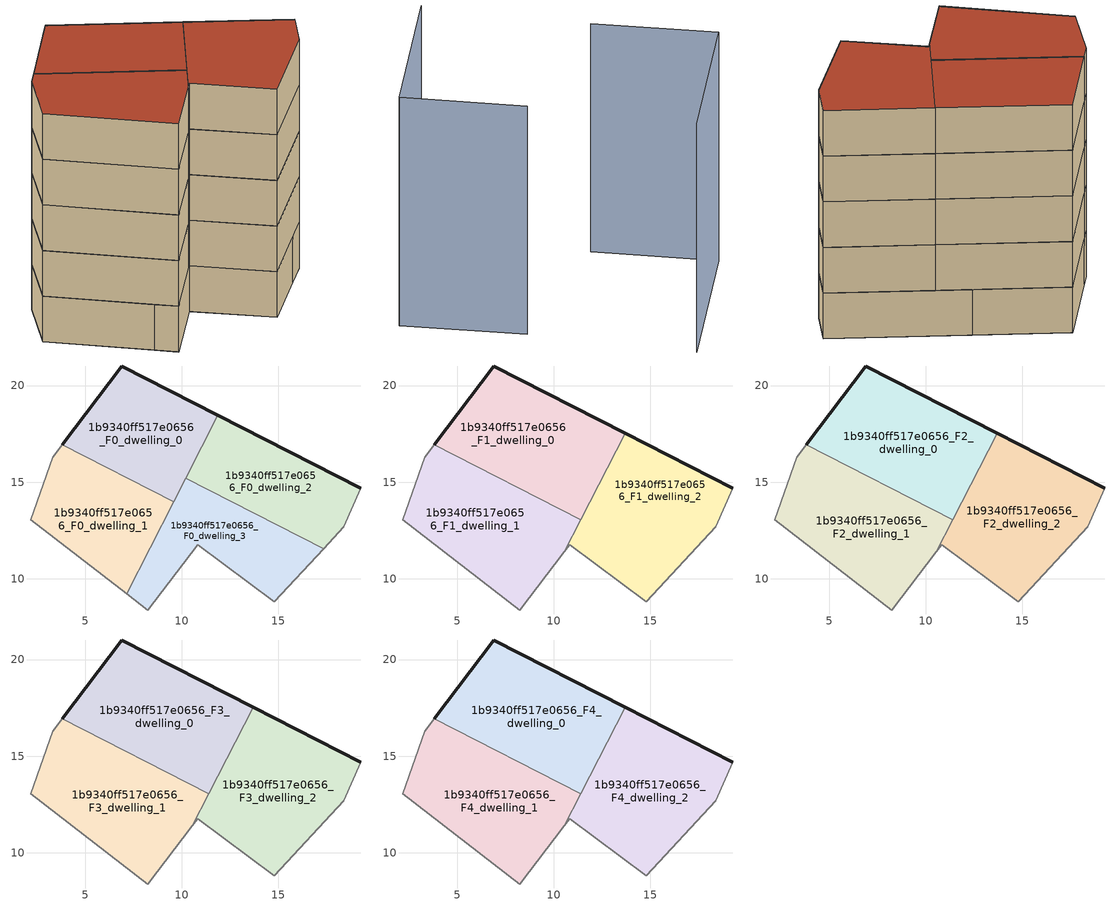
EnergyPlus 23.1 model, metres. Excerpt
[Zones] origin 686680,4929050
1b9340ff517e0656_F0_dwelling_0
 floor ground (EU_floor_Construction): 9.57,13.98 11.86,18.46 6.87,21.01 3.8,16.93 z0
 wall outside (EU_wall_Construction): 3.8,16.93 6.87,21.01 11.86,18.46 z0:3
 wall to 1b9340ff517e0656_F0_dwelling_1 (EU_wall_Construction): 9.57,13.98 3.8,16.93 z0:3
 wall to 1b9340ff517e0656_F0_dwelling_2 (EU_wall_Construction): 11.86,18.46 10.2,15.2 z0:3
 wall to 1b9340ff517e0656_F0_dwelling_3 (EU_wall_Construction): 10.2,15.2 9.57,13.98 z0:3
1b9340ff517e0656_F0_dwelling_1
 floor ground (EU_floor_Construction): 7.14,9.22 9.57,13.98 3.8,16.93 3.3,16.28 2.18,13.04 z0
 wall adiabatic (EU_wall_Construction): 9.57,13.98 7.14,9.22 2.18,13.04 3.3,16.28 3.8,16.93 z0:3
1b9340ff517e0656_F0_dwelling_2
 floor ground (EU_floor_Construction): 18.39,12.68 19.25,14.68 11.86,18.46 10.19,15.2 17.34,11.55 z0
 wall outside (EU_wall_Construction): 11.86,18.46 19.25,14.68 z0:3
 wall adiabatic (EU_wall_Construction): 19.25,14.68 18.39,12.68 17.34,11.55 z0:3
 wall to 1b9340ff517e0656_F0_dwelling_3 (EU_wall_Construction): 17.34,11.55 10.19,15.2 z0:3
1b9340ff517e0656_F0_dwelling_3
 floor ground (EU_floor_Construction): 14.77,8.8 17.34,11.55 10.19,15.2 7.14,9.22 8.23,8.38 10.82,11.75 z0
 wall adiabatic (EU_wall_Construction): 17.34,11.55 14.77,8.8 10.82,11.75 8.23,8.38 7.14,9.22 9.57,13.98 z0:3
1b9340ff517e0656_F1_dwelling_0
 floor to 1b9340ff517e0656_F0_dwelling_0 (EU_floor_Construction): 9.58,13.99 11.86,18.46 6.87,21.01 3.81,16.94 z3
 floor to 1b9340ff517e0656_F0_dwelling_2 (EU_floor_Construction): 12.02,14.27 13.69,17.53 11.86,18.46 10.2,15.2 z3
 floor to 1b9340ff517e0656_F0_dwelling_3 (EU_floor_Construction): 11.4,13.06 12.02,14.27 10.2,15.2 9.58,13.99 z3
 wall outside (EU_wall_Construction): 3.81,16.94 6.87,21.01 13.69,17.53 z3:6
 wall to 1b9340ff517e0656_F1_dwelling_1 (EU_wall_Construction): 11.4,13.06 3.81,16.94 z3:6
 wall to 1b9340ff517e0656_F1_dwelling_2 (EU_wall_Construction): 13.69,17.53 11.4,13.06 z3:6
1b9340ff517e0656_F1_dwelling_1
 floor to 1b9340ff517e0656_F0_dwelling_1 (EU_floor_Construction): 7.14,9.22 9.57,13.98 3.8,16.93 3.3,16.28 2.18,13.04 z3
 floor to 1b9340ff517e0656_F0_dwelling_0 (EU_floor_Construction): 9.57,13.98 9.58,13.99 3.81,16.94 3.8,16.93 z3
 floor to 1b9340ff517e0656_F0_dwelling_3 (EU_floor_Construction): 10.54,11.39 11.4,13.06 9.58,13.99 7.14,9.22 8.23,8.38 z3
 wall adiabatic (EU_wall_Construction): 10.54,11.39 8.23,8.38 2.18,13.04 3.3,16.28 3.81,16.94 z3:6
 wall to 1b9340ff517e0656_F1_dwelling_2 (EU_wall_Construction): 11.4,13.06 10.54,11.39 z3:6
1b9340ff517e0656_F1_dwelling_2
 floor to 1b9340ff517e0656_F0_dwelling_2 (EU_floor_Construction): 18.39,12.68 19.25,14.68 13.69,17.53 12.02,14.27 17.34,11.55 z3
 floor to 1b9340ff517e0656_F0_dwelling_3 (EU_floor_Construction): 14.77,8.8 17.34,11.55 12.02,14.27 10.54,11.39 10.82,11.75 z3
 wall outside (EU_wall_Construction): 13.69,17.53 19.25,14.68 z3:6
 wall adiabatic (EU_wall_Construction): 19.25,14.68 18.39,12.68 14.77,8.8 10.82,11.75 10.54,11.39 z3:6
1b9340ff517e0656_F2_dwelling_0
 floor to 1b9340ff517e0656_F1_dwelling_0 (EU_floor_Construction): 11.4,13.06 13.69,17.53 6.87,21.01 3.81,16.94 z6
 wall outside (EU_wall_Construction): 3.81,16.94 6.87,21.01 13.69,17.53 z6:9
 wall to 1b9340ff517e0656_F2_dwelling_1 (EU_wall_Construction): 11.4,13.06 3.81,16.94 z6:9
 wall to 1b9340ff517e0656_F2_dwelling_2 (EU_wall_Construction): 13.69,17.53 11.4,13.06 z6:9
1b9340ff517e0656_F2_dwelling_1
 floor to 1b9340ff517e0656_F1_dwelling_1 (EU_floor_Construction): 10.54,11.39 11.4,13.06 3.81,16.94 3.3,16.28 2.18,13.04 8.23,8.38 z6
 wall adiabatic (EU_wall_Construction): 10.54,11.39 8.23,8.38 2.18,13.04 3.3,16.28 3.81,16.94 z6:9
 wall to 1b9340ff517e0656_F2_dwelling_2 (EU_wall_Construction): 11.4,13.06 10.54,11.39 z6:9
1b9340ff517e0656_F2_dwelling_2
 floor to 1b9340ff517e0656_F1_dwelling_2 (EU_floor_Construction): 18.39,12.68 19.25,14.68 13.69,17.53 10.54,11.39 10.82,11.75 14.77,8.8 z6
 wall outside (EU_wall_Construction): 13.69,17.53 19.25,14.68 z6:9
 wall adiabatic (EU_wall_Construction): 19.25,14.68 18.39,12.68 14.77,8.8 10.82,11.75 10.54,11.39 z6:9
1b9340ff517e0656_F3_dwelling_0
 floor to 1b9340ff517e0656_F2_dwelling_0 (EU_floor_Construction): 11.4,13.06 13.69,17.53 6.87,21.01 3.81,16.94 z9
 wall outside (EU_wall_Construction): 3.81,16.94 6.87,21.01 13.69,17.53 z9:12
 wall to 1b9340ff517e0656_F3_dwelling_1 (EU_wall_Construction): 11.4,13.06 3.81,16.94 z9:12
 wall to 1b9340ff517e0656_F3_dwelling_2 (EU_wall_Construction): 13.69,17.53 11.4,13.06 z9:12
1b9340ff517e0656_F3_dwelling_1
 floor to 1b9340ff517e0656_F2_dwelling_1 (EU_floor_Construction): 10.54,11.39 11.4,13.06 3.81,16.94 3.3,16.28 2.18,13.04 8.23,8.38 z9
 wall adiabatic (EU_wall_Construction): 10.54,11.39 8.23,8.38 2.18,13.04 3.3,16.28 3.81,16.94 z9:12
 wall to 1b9340ff517e0656_F3_dwelling_2 (EU_wall_Construction): 11.4,13.06 10.54,11.39 z9:12
1b9340ff517e0656_F3_dwelling_2
 floor to 1b9340ff517e0656_F2_dwelling_2 (EU_floor_Construction): 18.39,12.68 19.25,14.68 13.69,17.53 10.54,11.39 10.82,11.75 14.77,8.8 z9
 wall outside (EU_wall_Construction): 13.69,17.53 19.25,14.68 z9:12
 wall adiabatic (EU_wall_Construction): 19.25,14.68 18.39,12.68 14.77,8.8 10.82,11.75 10.54,11.39 z9:12
1b9340ff517e0656_F4_dwelling_0
 floor to 1b9340ff517e0656_F3_dwelling_0 (EU_floor_Construction): 11.4,13.06 13.69,17.53 6.87,21.01 3.81,16.94 z12
 wall outside (EU_wall_Construction): 3.81,16.94 6.87,21.01 13.69,17.53 z12:15
 wall to 1b9340ff517e0656_F4_dwelling_1 (EU_wall_Construction): 11.4,13.06 3.81,16.94 z12:15
 wall to 1b9340ff517e0656_F4_dwelling_2 (EU_wall_Construction): 13.69,17.53 11.4,13.06 z12:15
 roof outside (EU_roof_Construction): 13.69,17.53 11.4,13.06 3.81,16.94 6.87,21.01 z15
1b9340ff517e0656_F4_dwelling_1
 floor to 1b9340ff517e0656_F3_dwelling_1 (EU_floor_Construction): 10.54,11.39 11.4,13.06 3.81,16.94 3.3,16.28 2.18,13.04 8.23,8.38 z12
 wall adiabatic (EU_wall_Construction): 10.54,11.39 8.23,8.38 2.18,13.04 3.3,16.28 3.81,16.94 z12:15
 wall to 1b9340ff517e0656_F4_dwelling_2 (EU_wall_Construction): 11.4,13.06 10.54,11.39 z12:15
 roof outside (EU_roof_Construction): 11.4,13.06 10.54,11.39 8.23,8.38 2.18,13.04 3.3,16.28 3.81,16.94 z15
1b9340ff517e0656_F4_dwelling_2
 floor to 1b9340ff517e0656_F3_dwelling_2 (EU_floor_Construction): 18.39,12.68 19.25,14.68 13.69,17.53 10.54,11.39 10.82,11.75 14.77,8.8 z12
 wall outside (EU_wall_Construction): 13.69,17.53 19.25,14.68 z12:15
 wall adiabatic (EU_wall_Construction): 19.25,14.68 18.39,12.68 14.77,8.8 10.82,11.75 10.54,11.39 z12:15
 roof outside (EU_roof_Construction): 19.25,14.68 18.39,12.68 14.77,8.8 10.82,11.75 10.54,11.39 13.69,17.53 z15
shading: 25.99,0.39 20.25,4.7 / 20.25,4.7 26.04,12.4 z0:15
[Building]
EU S2 Campaign: North Axis=0; Terrain=City; Solar Distribution=FullExterior
[Site:Location]
Bologna: Latitude=44.5; Longitude=11.25; Time Zone=1; Elevation=37
[SizingPeriod:WeatherFileDays]
AnnualSizingPeriod: Begin Month=1; Begin Day of Month=1; End Month=12; End Day of Month=31; Day of Week for Start Day=Monday; Use Weather File Daylight Saving Period=No; Use Weather File Rain and Snow Indicators=No
[MATERIAL]
EU_InternalMass_Material: Roughness=MediumRough; Thickness=0.1; Conductivity=1; Density=1800; Specific Heat=900; Thermal Absorptance=0.9; Solar Absorptance=0.7; Visible Absorptance=0.7
[MATERIAL:NOMASS] Roughness=MediumRough; Thermal Absorptance=0.9; Solar Absorptance=0.7; Visible Absorptance=0.7
Name | Thermal Resistance
EU_wall_NoMass | 0.905828
EU_roof_NoMass | 0.37593
EU_floor_NoMass | 0.67114
[CONSTRUCTION]
EU_wall_Construction: EU_wall_NoMass
EU_roof_Construction: EU_roof_NoMass
EU_floor_Construction: EU_floor_NoMass
EU_InternalMass_Construction: EU_InternalMass_Material
[ZONE] Type=1; Multiplier=1; Ceiling Height=autocalculate; Floor Area=autocalculate; Part of Total Floor Area=Yes
Name | Volume
1b9340ff517e0656_F0_dwelling_0 | 91.3967
1b9340ff517e0656_F1_dwelling_0; 1b9340ff517e0656_F2_dwelling_0; 1b9340ff517e0656_F3_dwelling_0; 1b9340ff517e0656_F4_dwelling_0 | 121.859
1b9340ff517e0656_F0_dwelling_1 | 91.3938
1b9340ff517e0656_F1_dwelling_1; 1b9340ff517e0656_F2_dwelling_1; 1b9340ff517e0656_F3_dwelling_1; 1b9340ff517e0656_F4_dwelling_1 | 121.868
1b9340ff517e0656_F0_dwelling_2 | 91.396
1b9340ff517e0656_F1_dwelling_2; 1b9340ff517e0656_F2_dwelling_2; 1b9340ff517e0656_F3_dwelling_2; 1b9340ff517e0656_F4_dwelling_2 | 121.854
1b9340ff517e0656_F0_dwelling_3 | 91.4026
[INTERNALMASS] Construction=EU_InternalMass_Construction
Name | Zone or ZoneList | Surface Area
1b9340ff517e0656_F0_dwelling_0_EU_InternalMass | 1b9340ff517e0656_F0_dwelling_0 | 30.4659
1b9340ff517e0656_F0_dwelling_1_EU_InternalMass | 1b9340ff517e0656_F0_dwelling_1 | 30.4645
1b9340ff517e0656_F0_dwelling_2_EU_InternalMass | 1b9340ff517e0656_F0_dwelling_2 | 30.4657
1b9340ff517e0656_F0_dwelling_3_EU_InternalMass | 1b9340ff517e0656_F0_dwelling_3 | 30.4687
1b9340ff517e0656_F1_dwelling_0_EU_InternalMass | 1b9340ff517e0656_F1_dwelling_0 | 40.62
1b9340ff517e0656_F1_dwelling_1_EU_InternalMass | 1b9340ff517e0656_F1_dwelling_1 | 40.6249
1b9340ff517e0656_F1_dwelling_2_EU_InternalMass | 1b9340ff517e0656_F1_dwelling_2 | 40.6179
1b9340ff517e0656_F2_dwelling_0_EU_InternalMass | 1b9340ff517e0656_F2_dwelling_0 | 40.62
1b9340ff517e0656_F2_dwelling_1_EU_InternalMass | 1b9340ff517e0656_F2_dwelling_1 | 40.6249
1b9340ff517e0656_F2_dwelling_2_EU_InternalMass | 1b9340ff517e0656_F2_dwelling_2 | 40.6179
1b9340ff517e0656_F3_dwelling_0_EU_InternalMass | 1b9340ff517e0656_F3_dwelling_0 | 40.62
1b9340ff517e0656_F3_dwelling_1_EU_InternalMass | 1b9340ff517e0656_F3_dwelling_1 | 40.6249
1b9340ff517e0656_F3_dwelling_2_EU_InternalMass | 1b9340ff517e0656_F3_dwelling_2 | 40.6179
1b9340ff517e0656_F4_dwelling_0_EU_InternalMass | 1b9340ff517e0656_F4_dwelling_0 | 40.62
1b9340ff517e0656_F4_dwelling_1_EU_InternalMass | 1b9340ff517e0656_F4_dwelling_1 | 40.6249
1b9340ff517e0656_F4_dwelling_2_EU_InternalMass | 1b9340ff517e0656_F4_dwelling_2 | 40.6179
[OTHEREQUIPMENT] Fuel Type=Electricity; Design Level Calculation Method=Watts/Area; Power per Zone Floor Area=1; Fraction Latent=0; Fraction Radiant=0; Fraction Lost=0; Carbon Dioxide Generation Rate=0; EndUse Subcategory=EU_Step8_InternalGains
Name | Zone or ZoneList or Space or SpaceList | Schedule
EU_Step8_InternalGain_1b9340ff517e0656_F0_dwelling_0_f000 | 1b9340ff517e0656_F0_dwelling_0 | EU_Step8_GainSchedule_1b9340ff517e0656_F0_dwelling_0_f000
EU_Step8_InternalGain_1b9340ff517e0656_F0_dwelling_1_f000 | 1b9340ff517e0656_F0_dwelling_1 | EU_Step8_GainSchedule_1b9340ff517e0656_F0_dwelling_1_f000
EU_Step8_InternalGain_1b9340ff517e0656_F0_dwelling_2_f000 | 1b9340ff517e0656_F0_dwelling_2 | EU_Step8_GainSchedule_1b9340ff517e0656_F0_dwelling_2_f000
EU_Step8_InternalGain_1b9340ff517e0656_F0_dwelling_3_f000 | 1b9340ff517e0656_F0_dwelling_3 | EU_Step8_GainSchedule_1b9340ff517e0656_F0_dwelling_3_f000
EU_Step8_InternalGain_1b9340ff517e0656_F1_dwelling_0_f000 | 1b9340ff517e0656_F1_dwelling_0 | EU_Step8_GainSchedule_1b9340ff517e0656_F1_dwelling_0_f000
EU_Step8_InternalGain_1b9340ff517e0656_F1_dwelling_1_f000 | 1b9340ff517e0656_F1_dwelling_1 | EU_Step8_GainSchedule_1b9340ff517e0656_F1_dwelling_1_f000
EU_Step8_InternalGain_1b9340ff517e0656_F1_dwelling_2_f000 | 1b9340ff517e0656_F1_dwelling_2 | EU_Step8_GainSchedule_1b9340ff517e0656_F1_dwelling_2_f000
EU_Step8_InternalGain_1b9340ff517e0656_F2_dwelling_0_f000 | 1b9340ff517e0656_F2_dwelling_0 | EU_Step8_GainSchedule_1b9340ff517e0656_F2_dwelling_0_f000
EU_Step8_InternalGain_1b9340ff517e0656_F2_dwelling_1_f000 | 1b9340ff517e0656_F2_dwelling_1 | EU_Step8_GainSchedule_1b9340ff517e0656_F2_dwelling_1_f000
EU_Step8_InternalGain_1b9340ff517e0656_F2_dwelling_2_f000 | 1b9340ff517e0656_F2_dwelling_2 | EU_Step8_GainSchedule_1b9340ff517e0656_F2_dwelling_2_f000
EU_Step8_InternalGain_1b9340ff517e0656_F3_dwelling_0_f000 | 1b9340ff517e0656_F3_dwelling_0 | EU_Step8_GainSchedule_1b9340ff517e0656_F3_dwelling_0_f000
EU_Step8_InternalGain_1b9340ff517e0656_F3_dwelling_1_f000 | 1b9340ff517e0656_F3_dwelling_1 | EU_Step8_GainSchedule_1b9340ff517e0656_F3_dwelling_1_f000
EU_Step8_InternalGain_1b9340ff517e0656_F3_dwelling_2_f000 | 1b9340ff517e0656_F3_dwelling_2 | EU_Step8_GainSchedule_1b9340ff517e0656_F3_dwelling_2_f000
EU_Step8_InternalGain_1b9340ff517e0656_F4_dwelling_0_f000 | 1b9340ff517e0656_F4_dwelling_0 | EU_Step8_GainSchedule_1b9340ff517e0656_F4_dwelling_0_f000
EU_Step8_InternalGain_1b9340ff517e0656_F4_dwelling_1_f000 | 1b9340ff517e0656_F4_dwelling_1 | EU_Step8_GainSchedule_1b9340ff517e0656_F4_dwelling_1_f000
EU_Step8_InternalGain_1b9340ff517e0656_F4_dwelling_2_f000 | 1b9340ff517e0656_F4_dwelling_2 | EU_Step8_GainSchedule_1b9340ff517e0656_F4_dwelling_2_f000
[ZONEVENTILATION:DESIGNFLOWRATE] Schedule=EU_AlwaysOn; Design Flow Rate Calculation Method=AirChanges/Hour; Air Changes per Hour=0.73129; Ventilation Type=Natural; Fan Pressure Rise=0; Fan Total Efficiency=1; Constant Term Coefficient=1; Temperature Term Coefficient=0; Velocity Term Coefficient=0; Velocity Squared Term Coefficient=0; Minimum Indoor Temperature=-100; Maximum Indoor Temperature=100; Delta Temperature=-100; Minimum Outdoor Temperature=-100; Maximum Outdoor Temperature=100; Maximum Wind Speed=40
Name | Zone or ZoneList or Space or SpaceList
EU_ConstantAir_1b9340ff517e0656_F0_dwelling_0 | 1b9340ff517e0656_F0_dwelling_0
EU_ConstantAir_1b9340ff517e0656_F0_dwelling_1 | 1b9340ff517e0656_F0_dwelling_1
EU_ConstantAir_1b9340ff517e0656_F0_dwelling_2 | 1b9340ff517e0656_F0_dwelling_2
EU_ConstantAir_1b9340ff517e0656_F0_dwelling_3 | 1b9340ff517e0656_F0_dwelling_3
EU_ConstantAir_1b9340ff517e0656_F1_dwelling_0 | 1b9340ff517e0656_F1_dwelling_0
EU_ConstantAir_1b9340ff517e0656_F1_dwelling_1 | 1b9340ff517e0656_F1_dwelling_1
EU_ConstantAir_1b9340ff517e0656_F1_dwelling_2 | 1b9340ff517e0656_F1_dwelling_2
EU_ConstantAir_1b9340ff517e0656_F2_dwelling_0 | 1b9340ff517e0656_F2_dwelling_0
EU_ConstantAir_1b9340ff517e0656_F2_dwelling_1 | 1b9340ff517e0656_F2_dwelling_1
EU_ConstantAir_1b9340ff517e0656_F2_dwelling_2 | 1b9340ff517e0656_F2_dwelling_2
EU_ConstantAir_1b9340ff517e0656_F3_dwelling_0 | 1b9340ff517e0656_F3_dwelling_0
EU_ConstantAir_1b9340ff517e0656_F3_dwelling_1 | 1b9340ff517e0656_F3_dwelling_1
EU_ConstantAir_1b9340ff517e0656_F3_dwelling_2 | 1b9340ff517e0656_F3_dwelling_2
EU_ConstantAir_1b9340ff517e0656_F4_dwelling_0 | 1b9340ff517e0656_F4_dwelling_0
EU_ConstantAir_1b9340ff517e0656_F4_dwelling_1 | 1b9340ff517e0656_F4_dwelling_1
EU_ConstantAir_1b9340ff517e0656_F4_dwelling_2 | 1b9340ff517e0656_F4_dwelling_2
[HVACTEMPLATE:THERMOSTAT] Constant Heating Setpoint=20; Constant Cooling Setpoint=50
EU_HeatOnly_1b9340ff517e0656_F0_dwelling_0; EU_HeatOnly_1b9340ff517e0656_F0_dwelling_1; EU_HeatOnly_1b9340ff517e0656_F0_dwelling_2; EU_HeatOnly_1b9340ff517e0656_F0_dwelling_3; EU_HeatOnly_1b9340ff517e0656_F1_dwelling_0; EU_HeatOnly_1b9340ff517e0656_F1_dwelling_1; EU_HeatOnly_1b9340ff517e0656_F1_dwelling_2; EU_HeatOnly_1b9340ff517e0656_F2_dwelling_0; EU_HeatOnly_1b9340ff517e0656_F2_dwelling_1; EU_HeatOnly_1b9340ff517e0656_F2_dwelling_2; EU_HeatOnly_1b9340ff517e0656_F3_dwelling_0; EU_HeatOnly_1b9340ff517e0656_F3_dwelling_1; EU_HeatOnly_1b9340ff517e0656_F3_dwelling_2; EU_HeatOnly_1b9340ff517e0656_F4_dwelling_0; EU_HeatOnly_1b9340ff517e0656_F4_dwelling_1; EU_HeatOnly_1b9340ff517e0656_F4_dwelling_2
[HVACTEMPLATE:ZONE:IDEALLOADSAIRSYSTEM] System Availability Schedule=EU_AlwaysOn; Maximum Heating Supply Air Temperature=50; Minimum Cooling Supply Air Temperature=13; Maximum Heating Supply Air Humidity Ratio=0.0156; Minimum Cooling Supply Air Humidity Ratio=0.0077; Heating Limit=NoLimit; Cooling Limit=NoLimit; Heating Availability Schedule=EU_AlwaysOn; Cooling Availability Schedule=EU_CoolingOff; Dehumidification Control Type=ConstantSensibleHeatRatio; Cooling Sensible Heat Ratio=0.7; Dehumidification Setpoint=60; Humidification Control Type=None; Humidification Setpoint=30; Outdoor Air Method=None; Outdoor Air Flow Rate per Person=0.00944; Outdoor Air Flow Rate per Zone Floor Area=0; Outdoor Air Flow Rate per Zone=0; Demand Controlled Ventilation Type=None; Outdoor Air Economizer Type=NoEconomizer; Heat Recovery Type=None; Sensible Heat Recovery Effectiveness=0.7; Latent Heat Recovery Effectiveness=0.65
Name | Template Thermostat
1b9340ff517e0656_F0_dwelling_0 | EU_HeatOnly_1b9340ff517e0656_F0_dwelling_0
1b9340ff517e0656_F0_dwelling_1 | EU_HeatOnly_1b9340ff517e0656_F0_dwelling_1
1b9340ff517e0656_F0_dwelling_2 | EU_HeatOnly_1b9340ff517e0656_F0_dwelling_2
1b9340ff517e0656_F0_dwelling_3 | EU_HeatOnly_1b9340ff517e0656_F0_dwelling_3
1b9340ff517e0656_F1_dwelling_0 | EU_HeatOnly_1b9340ff517e0656_F1_dwelling_0
1b9340ff517e0656_F1_dwelling_1 | EU_HeatOnly_1b9340ff517e0656_F1_dwelling_1
1b9340ff517e0656_F1_dwelling_2 | EU_HeatOnly_1b9340ff517e0656_F1_dwelling_2
1b9340ff517e0656_F2_dwelling_0 | EU_HeatOnly_1b9340ff517e0656_F2_dwelling_0
1b9340ff517e0656_F2_dwelling_1 | EU_HeatOnly_1b9340ff517e0656_F2_dwelling_1
1b9340ff517e0656_F2_dwelling_2 | EU_HeatOnly_1b9340ff517e0656_F2_dwelling_2
1b9340ff517e0656_F3_dwelling_0 | EU_HeatOnly_1b9340ff517e0656_F3_dwelling_0
1b9340ff517e0656_F3_dwelling_1 | EU_HeatOnly_1b9340ff517e0656_F3_dwelling_1
1b9340ff517e0656_F3_dwelling_2 | EU_HeatOnly_1b9340ff517e0656_F3_dwelling_2
1b9340ff517e0656_F4_dwelling_0 | EU_HeatOnly_1b9340ff517e0656_F4_dwelling_0
1b9340ff517e0656_F4_dwelling_1 | EU_HeatOnly_1b9340ff517e0656_F4_dwelling_1
1b9340ff517e0656_F4_dwelling_2 | EU_HeatOnly_1b9340ff517e0656_F4_dwelling_2
[SIZING:ZONE] Zone Cooling Design Supply Air Temperature Input Method=SupplyAirTemperature; Zone Cooling Design Supply Air Temperature=13; Zone Heating Design Supply Air Temperature Input Method=SupplyAirTemperature; Zone Heating Design Supply Air Temperature=50; Zone Cooling Design Supply Air Humidity Ratio=0.008; Zone Heating Design Supply Air Humidity Ratio=0.008; Cooling Design Air Flow Method=DesignDay; Cooling Design Air Flow Rate=0; Cooling Minimum Air Flow per Zone Floor Area=0.000762; Cooling Minimum Air Flow=0; Cooling Minimum Air Flow Fraction=0.2; Heating Design Air Flow Method=DesignDay; Heating Design Air Flow Rate=0; Heating Maximum Air Flow per Zone Floor Area=0.002032; Heating Maximum Air Flow=0.141576; Heating Maximum Air Flow Fraction=0.3; Account for Dedicated Outdoor Air System=No; Dedicated Outdoor Air System Control Strategy=NeutralSupplyAir; Dedicated Outdoor Air Low Setpoint Temperature for Design=autosize; Dedicated Outdoor Air High Setpoint Temperature for Design=autosize; Zone Load Sizing Method=Sensible Load Only No Latent Load; Zone Latent Cooling Design Supply Air Humidity Ratio Input Method=HumidityRatioDifference; Zone Cooling Design Supply Air Humidity Ratio Difference=0.005; Zone Latent Heating Design Supply Air Humidity Ratio Input Method=HumidityRatioDifference; Zone Humidification Design Supply Air Humidity Ratio Difference=0.005
1b9340ff517e0656_F0_dwelling_0; 1b9340ff517e0656_F0_dwelling_1; 1b9340ff517e0656_F0_dwelling_2; 1b9340ff517e0656_F0_dwelling_3; 1b9340ff517e0656_F1_dwelling_0; 1b9340ff517e0656_F1_dwelling_1; 1b9340ff517e0656_F1_dwelling_2; 1b9340ff517e0656_F2_dwelling_0; 1b9340ff517e0656_F2_dwelling_1; 1b9340ff517e0656_F2_dwelling_2; 1b9340ff517e0656_F3_dwelling_0; 1b9340ff517e0656_F3_dwelling_1; 1b9340ff517e0656_F3_dwelling_2; 1b9340ff517e0656_F4_dwelling_0; 1b9340ff517e0656_F4_dwelling_1; 1b9340ff517e0656_F4_dwelling_2
[SCHEDULE:CONSTANT]
Name | Hourly Value
EU_AlwaysOn | 1
EU_CoolingOff | 0
[SCHEDULE:FILE] Column Number=1; Rows to Skip at Top=0; Number of Hours of Data=8760; Column Separator=Comma; Interpolate to Timestep=No; Minutes per Item=60; Adjust Schedule for Daylight Savings=Yes
Name | File
EU_Step8_GainSchedule_1b9340ff517e0656_F0_dwelling_0_f000 | ../../schedules/1b9340ff517e0656/1b9340ff517e0656_F0_dwelling_0_f000_gain.csv
EU_Step8_GainSchedule_1b9340ff517e0656_F0_dwelling_1_f000 | ../../schedules/1b9340ff517e0656/1b9340ff517e0656_F0_dwelling_1_f000_gain.csv
EU_Step8_GainSchedule_1b9340ff517e0656_F0_dwelling_2_f000 | ../../schedules/1b9340ff517e0656/1b9340ff517e0656_F0_dwelling_2_f000_gain.csv
EU_Step8_GainSchedule_1b9340ff517e0656_F0_dwelling_3_f000 | ../../schedules/1b9340ff517e0656/1b9340ff517e0656_F0_dwelling_3_f000_gain.csv
EU_Step8_GainSchedule_1b9340ff517e0656_F1_dwelling_0_f000 | ../../schedules/1b9340ff517e0656/1b9340ff517e0656_F1_dwelling_0_f000_gain.csv
EU_Step8_GainSchedule_1b9340ff517e0656_F1_dwelling_1_f000 | ../../schedules/1b9340ff517e0656/1b9340ff517e0656_F1_dwelling_1_f000_gain.csv
EU_Step8_GainSchedule_1b9340ff517e0656_F1_dwelling_2_f000 | ../../schedules/1b9340ff517e0656/1b9340ff517e0656_F1_dwelling_2_f000_gain.csv
EU_Step8_GainSchedule_1b9340ff517e0656_F2_dwelling_0_f000 | ../../schedules/1b9340ff517e0656/1b9340ff517e0656_F2_dwelling_0_f000_gain.csv
EU_Step8_GainSchedule_1b9340ff517e0656_F2_dwelling_1_f000 | ../../schedules/1b9340ff517e0656/1b9340ff517e0656_F2_dwelling_1_f000_gain.csv
EU_Step8_GainSchedule_1b9340ff517e0656_F2_dwelling_2_f000 | ../../schedules/1b9340ff517e0656/1b9340ff517e0656_F2_dwelling_2_f000_gain.csv
EU_Step8_GainSchedule_1b9340ff517e0656_F3_dwelling_0_f000 | ../../schedules/1b9340ff517e0656/1b9340ff517e0656_F3_dwelling_0_f000_gain.csv
EU_Step8_GainSchedule_1b9340ff517e0656_F3_dwelling_1_f000 | ../../schedules/1b9340ff517e0656/1b9340ff517e0656_F3_dwelling_1_f000_gain.csv
EU_Step8_GainSchedule_1b9340ff517e0656_F3_dwelling_2_f000 | ../../schedules/1b9340ff517e0656/1b9340ff517e0656_F3_dwelling_2_f000_gain.csv
EU_Step8_GainSchedule_1b9340ff517e0656_F4_dwelling_0_f000 | ../../schedules/1b9340ff517e0656/1b9340ff517e0656_F4_dwelling_0_f000_gain.csv
EU_Step8_GainSchedule_1b9340ff517e0656_F4_dwelling_1_f000 | ../../schedules/1b9340ff517e0656/1b9340ff517e0656_F4_dwelling_1_f000_gain.csv
EU_Step8_GainSchedule_1b9340ff517e0656_F4_dwelling_2_f000 | ../../schedules/1b9340ff517e0656/1b9340ff517e0656_F4_dwelling_2_f000_gain.csv
